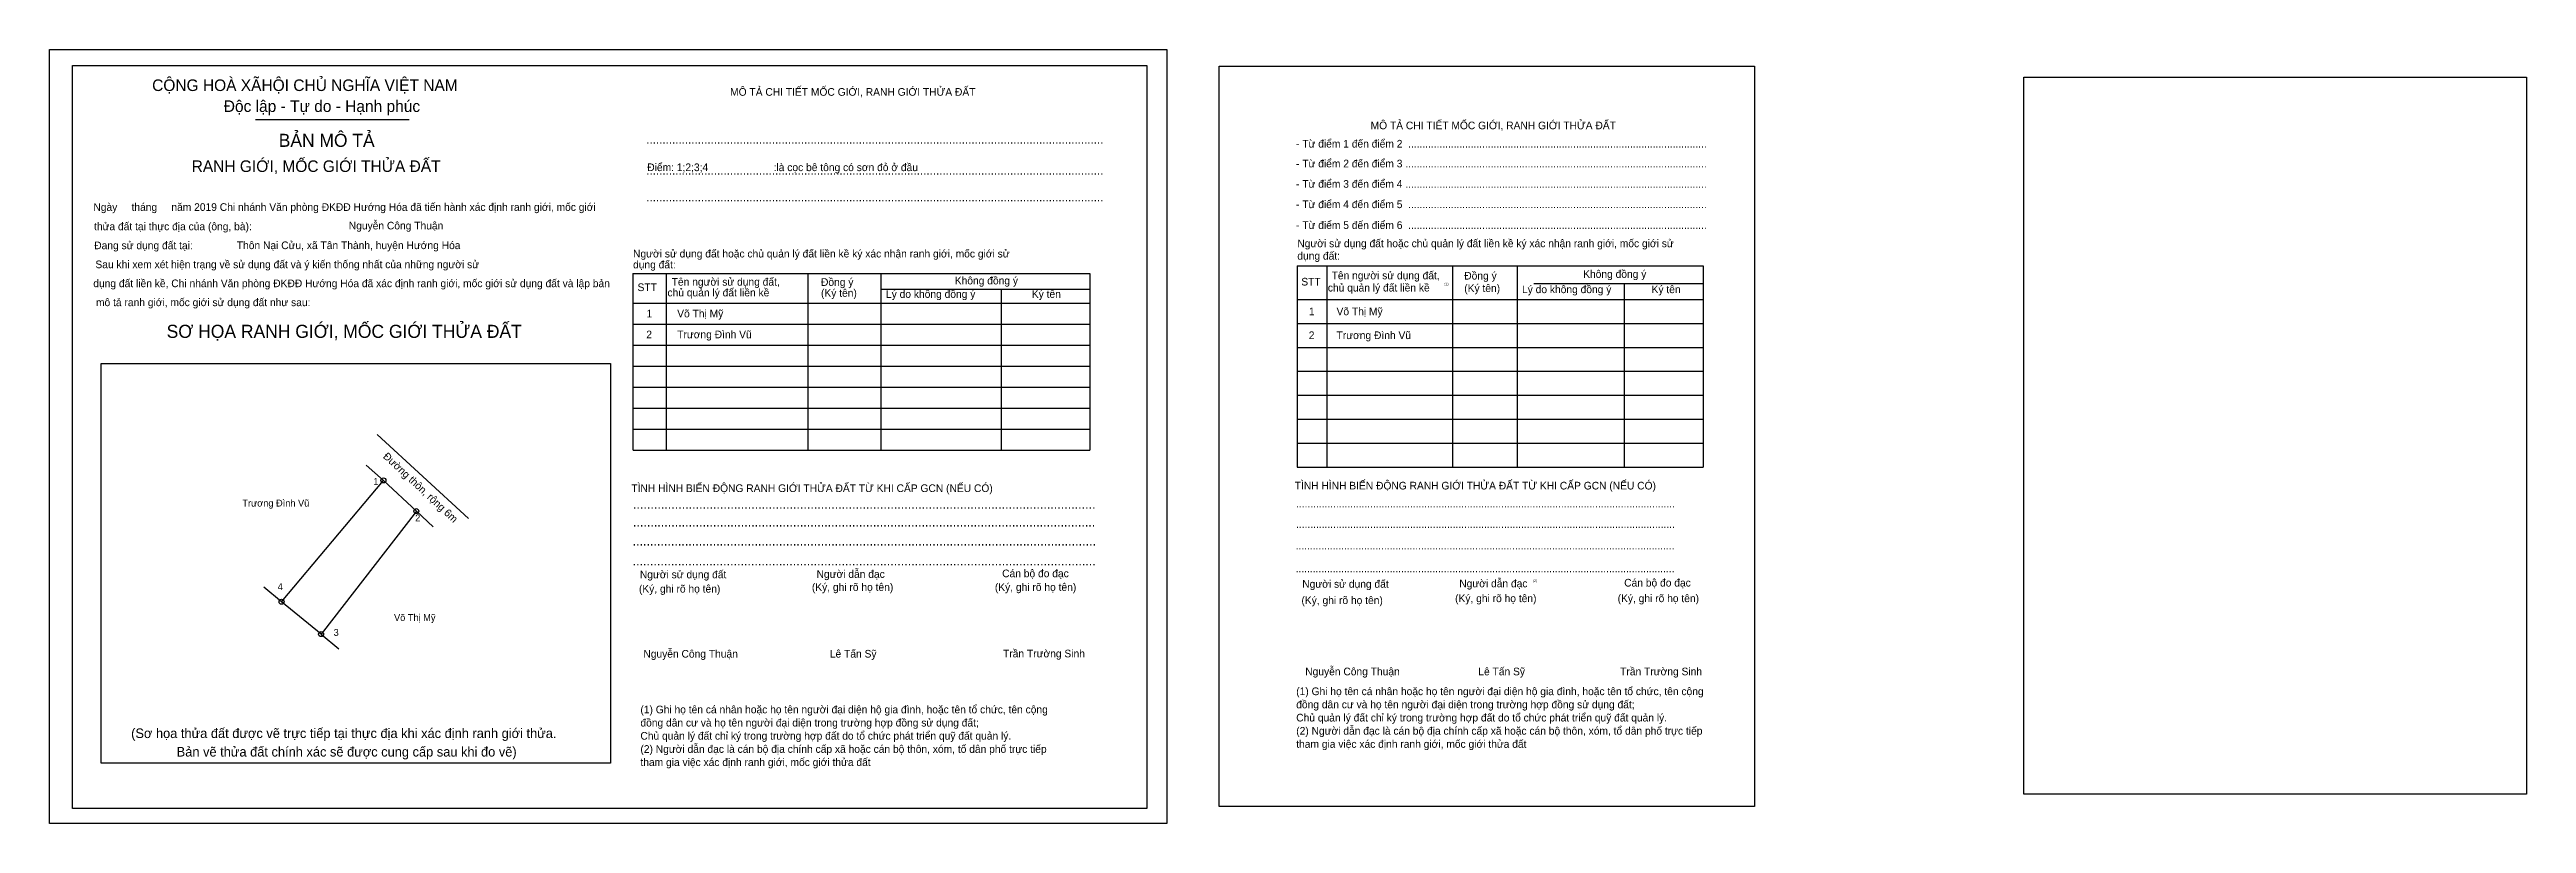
# Model space of a CAD drawing. Extents: x 129 to 540978, y 21 to 1835419.
# Drawn here: x 540485.6 to 540977.6, y 1835265 to 1835418.8 of the extents above.
import ezdxf

# ---------------------------------------------------------------- set-up
doc = ezdxf.new("R2010")
doc.units = 0
for name, color, linetype in [('bmtKhungInTrang1', 7, 'Continuous'), ('bmtKhungInTrang2', 7, 'Continuous'), ('bmtNoiDung', 7, 'Continuous'), ('bmtTemplate', 7, 'Continuous'), ('CanhThua', 7, 'Continuous'), ('Level 1', 7, 'Continuous'), ('Level 23', 7, 'Continuous'), ('MocDinhThua', 7, 'Continuous'), ('RauThua', 7, 'Continuous'), ('SoHieuDinhThua', 7, 'Continuous'), ('TenChuLanCan', 7, 'Continuous')]:
    doc.layers.add(name, color=color, linetype=linetype)

msp = doc.modelspace()

# ---------------------------------------------------------------- linework, layer by layer
at = {"layer": 'bmtKhungInTrang1'}
for points in [[(540485.57, 1835418.76), (540707.49, 1835418.76), (540707.49, 1835265.04), (540485.57, 1835265.04)], [(540490.16, 1835415.61), (540703.55, 1835415.61), (540703.55, 1835268.04), (540490.16, 1835268.04)]]:
    msp.add_lwpolyline(points, close=True, dxfattribs=at)
at = {"layer": 'bmtKhungInTrang2'}
msp.add_lwpolyline([(540717.93, 1835415.45), (540824.24, 1835415.45), (540824.24, 1835268.41), (540717.93, 1835268.41)], close=True, dxfattribs=at)
at = {"layer": 'bmtTemplate'}
for p, q in [((540526.51, 1835404.85), (540556.99, 1835404.85)), ((540739.26, 1835375.79), (540739.26, 1835335.82)), ((540764.27, 1835375.79), (540764.27, 1835335.82)), ((540777.13, 1835375.84), (540777.13, 1835335.82)), ((540814.07, 1835375.79), (540814.07, 1835335.82)), ((540608.04, 1835374.26), (540608.04, 1835339.17)), ((540636.19, 1835374.26), (540636.19, 1835339.17)), ((540650.68, 1835374.3), (540650.68, 1835339.17)), ((540650.68, 1835371.17), (540692.24, 1835371.17)), ((540692.24, 1835374.26), (540692.24, 1835339.17)), ((540780.4, 1835372.27), (540814.07, 1835372.27)), ((540601.48, 1835368.41), (540692.24, 1835368.41)), ((540733.43, 1835369.13), (540814.07, 1835369.13)), ((540601.48, 1835364.24), (540692.24, 1835364.24)), ((540733.43, 1835364.37), (540814.07, 1835364.37)), ((540601.48, 1835360.06), (540692.24, 1835360.06)), ((540601.48, 1835355.88), (540692.24, 1835355.88)), ((540733.43, 1835359.61), (540814.07, 1835359.61)), ((540601.48, 1835351.7), (540692.24, 1835351.7)), ((540733.43, 1835354.85), (540814.07, 1835354.85)), ((540601.48, 1835347.53), (540692.24, 1835347.53)), ((540733.43, 1835350.09), (540814.07, 1835350.09)), ((540601.48, 1835343.35), (540692.24, 1835343.35)), ((540733.43, 1835345.33), (540814.07, 1835345.33)), ((540733.43, 1835340.58), (540814.07, 1835340.58)), ((540601.48, 1835339.17), (540692.24, 1835339.17)), ((540733.43, 1835335.82), (540814.07, 1835335.82))]:
    msp.add_line(p, q, dxfattribs=at)
for points in [[(540490.16, 1835415.61), (540703.55, 1835415.61), (540703.55, 1835268.04), (540490.16, 1835268.04)], [(540877.76, 1835413.25), (540977.58, 1835413.25), (540977.58, 1835270.89), (540877.76, 1835270.89)], [(540495.81, 1835277.05), (540495.81, 1835356.41), (540596.98, 1835356.41), (540596.98, 1835277.05)]]:
    msp.add_lwpolyline(points, close=True, dxfattribs=at)
for points in [[(540733.38, 1835375.79), (540814.07, 1835375.79)], [(540733.38, 1835375.79), (540733.38, 1835335.82)], [(540601.42, 1835374.26), (540692.24, 1835374.26)], [(540601.42, 1835374.26), (540601.42, 1835339.17)], [(540674.58, 1835371.13), (540674.58, 1835339.17)], [(540798.37, 1835372.22), (540798.37, 1835335.82)]]:
    msp.add_lwpolyline(points, dxfattribs=at)
at = {"layer": 'CanhThua'}
for p, q in [((540531.65, 1835309.09), (540551.88, 1835333.18)), ((540551.88, 1835333.18), (540558.43, 1835327.08)), ((540558.43, 1835327.08), (540539.51, 1835302.65)), ((540539.51, 1835302.65), (540531.65, 1835309.09))]:
    msp.add_line(p, q, dxfattribs=at)
at = {"layer": 'Level 23'}
msp.add_line((540550.64, 1835342.31), (540568.82, 1835325.63), dxfattribs=at)
at = {"layer": 'MocDinhThua'}
for centre in [(540551.88, 1835333.18), (540558.43, 1835327.08), (540531.65, 1835309.09), (540539.51, 1835302.65)]:
    msp.add_circle(centre, 0.5, dxfattribs=at)
at = {"layer": 'RauThua'}
for p, q in [((540551.88, 1835333.18), (540548.47, 1835336.21)), ((540558.43, 1835327.08), (540561.78, 1835323.98)), ((540531.65, 1835309.09), (540528.13, 1835311.98)), ((540539.51, 1835302.65), (540543.03, 1835299.75))]:
    msp.add_line(p, q, dxfattribs=at)

# ---------------------------------------------------------------- texts
at = {"layer": 'bmtNoiDung'}
for s, height, p in [('Nguyễn Công Thuận', 1.5212, (540545.01, 1835383.03)), ('Thôn Nại Cửu, xã Tân Thành, huyện Hướng Hóa', 1.5212, (540522.77, 1835379.12)), ('1', 1.52, (540604.16, 1835365.56)), ('Võ Thị Mỹ ', 1.521, (540610.25, 1835365.56)), ('1', 1.52, (540735.74, 1835365.99)), ('Võ Thị Mỹ ', 1.521, (540741.22, 1835365.99)), ('2', 1.52, (540604.11, 1835361.41)), ('Trương Đình Vũ ', 1.5212, (540610.25, 1835361.41)), ('2', 1.52, (540735.7, 1835361.25)), ('Trương Đình Vũ ', 1.5212, (540741.22, 1835361.25)), ('Nguyễn Công Thuận', 1.5212, (540603.53, 1835297.98)), ('Lê Tấn Sỹ', 1.521, (540640.57, 1835297.99)), ('Trần Trường Sinh', 1.5212, (540674.97, 1835298.03)), ('Nguyễn Công Thuận', 1.5212, (540735, 1835294.47)), ('Lê Tấn Sỹ', 1.521, (540769.38, 1835294.47)), ('Trần Trường Sinh', 1.5212, (540797.56, 1835294.47))]:
    msp.add_text(s, height=height, dxfattribs=at).set_placement(p)
at = {"layer": 'bmtTemplate'}
for s, height, p in [('CỘNG HOÀ XÃHỘI CHỦ NGHĨA VIỆT NAM', 2.301, (540505.95, 1835410.52)), ('MÔ TẢ CHI TIẾT MỐC GIỚI, RANH GIỚI THỬA ĐẤT', 1.5212, (540620.76, 1835409.58)), ('Độc lập - Tự do - Hạnh phúc', 2.301, (540520.18, 1835406.36)), ('MÔ TẢ CHI TIẾT MỐC GIỚI, RANH GIỚI THỬA ĐẤT', 1.5206, (540747.99, 1835402.92)), ('BẢN MÔ TẢ', 2.589, (540531.1, 1835399.43)), ('..............................................................................................................................................', 1.72135, (540604.1, 1835400.03)), ('- Từ điểm 1 đến điểm 2  .........................................................................................................', 1.52058, (540733.17, 1835399.29)), ('RANH GIỚI, MỐC GIỚI THỬA ĐẤT', 2.301, (540513.8, 1835394.44)), ('Điểm: 1;2;3;4                       :là cọc bê tông có sơn đỏ ở đầu', 1.5212, (540604.3, 1835394.61)), ('- Từ điểm 2 đến điểm 3 ..........................................................................................................', 1.52058, (540733.17, 1835395.35)), ('..............................................................................................................................................', 1.72135, (540604.1, 1835393.9)), ('- Từ điểm 3 đến điểm 4 ..........................................................................................................', 1.52058, (540733.17, 1835391.31)), ('Ngày     tháng     năm 2019 Chi nhánh Văn phòng ĐKĐĐ Hướng Hóa đã tiến hành xác định ranh giới, mốc giới ', 1.52116, (540494.28, 1835386.71)), ('..............................................................................................................................................', 1.72135, (540604.1, 1835388.59)), ('- Từ điểm 4 đến điểm 5  .........................................................................................................', 1.52058, (540733.17, 1835387.26)), ('- Từ điểm 5 đến điểm 6  .........................................................................................................', 1.52058, (540733.17, 1835383.12)), ('thửa đất tại thực địa của (ông, bà):', 1.5212, (540494.41, 1835382.87)), ('Đang sử dụng đất tại:', 1.5212, (540494.45, 1835379.1)), ('Người sử dụng đất hoặc chủ quản lý đất liền kề ký xác nhận ranh giới, mốc giới sử', 1.5206, (540733.43, 1835379.5)), ('Sau khi xem xét hiện trạng về sử dụng đất và ý kiến thống nhất của những người sử ', 1.5212, (540494.68, 1835375.33)), ('dụng đất:', 1.521, (540601.48, 1835375.29)), ('Người sử dụng đất hoặc chủ quản lý đất liền kề ký xác nhận ranh giới, mốc giới sử', 1.5212, (540601.48, 1835377.46)), ('dụng đất:', 1.521, (540733.43, 1835377.03)), ('Không đồng ý', 1.5206, (540790.21, 1835373.41)), ('dụng đất liền kề, Chi nhánh Văn phòng ĐKĐĐ Hướng Hóa đã xác định ranh giới, mốc giới sử dụng đất và lập bản', 1.52116, (540494.26, 1835371.56)), ('STT', 1.521, (540602.37, 1835370.78)), ('chủ quản lý đất liền kề', 1.5212, (540608.31, 1835369.73)), ('Tên người sử dụng đất,', 1.5212, (540609.15, 1835371.86)), ('Đồng ý', 1.521, (540638.81, 1835371.82)), ('(Ký tên)', 1.521, (540638.81, 1835369.65)), ('Lý do không đồng ý', 1.5212, (540651.72, 1835369.44)), ('Không đồng ý', 1.5212, (540665.39, 1835372.11)), ('Ký tên', 1.521, (540680.69, 1835369.44)), ('STT', 1.521, (540734.22, 1835371.89)), ('chủ quản lý đất liền kề', 1.5206, (540739.49, 1835370.7)), ('Tên người sử dụng đất,', 1.5206, (540740.24, 1835373.13)), ('(1)', 0.507, (540762.62, 1835371.94)), ('Đồng ý', 1.521, (540766.59, 1835373.08)), ('(Ký tên)', 1.521, (540766.59, 1835370.6)), ('Lý do không đồng ý', 1.5206, (540778.06, 1835370.37)), ('Ký tên', 1.521, (540803.8, 1835370.37)), ('mô tả ranh giới, mốc giới sử dụng đất như sau:', 1.5212, (540494.8, 1835367.79)), ('SƠ HỌA RANH GIỚI, MỐC GIỚI THỬA ĐẤT', 2.5966, (540508.83, 1835361.49)), ('TÌNH HÌNH BIẾN ĐỘNG RANH GIỚI THỬA ĐẤT TỪ KHI CẤP GCN (NẾU CÓ)', 1.5212, (540601.14, 1835330.87)), ('TÌNH HÌNH BIẾN ĐỘNG RANH GIỚI THỬA ĐẤT TỪ KHI CẤP GCN (NẾU CÓ)', 1.5206, (540732.91, 1835331.38)), ('.....................................................................................................................................', 1.85935, (540601.47, 1835327.56)), ('.....................................................................................................................................', 1.52286, (540733.17, 1835327.8)), ('.....................................................................................................................................', 1.85838, (540601.47, 1835324.01)), ('.....................................................................................................................................', 1.52286, (540733.17, 1835323.75)), ('.....................................................................................................................................', 1.86307, (540601.38, 1835320.25)), ('.....................................................................................................................................', 1.86211, (540601.38, 1835316.28)), ('.....................................................................................................................................', 1.52286, (540733.09, 1835319.47)), ('(Ký, ghi rõ họ tên)', 1.5212, (540602.65, 1835310.9)), ('Người sử dụng đất', 1.5212, (540602.83, 1835313.74)), ('(Ký, ghi rõ họ tên)', 1.5212, (540637, 1835311.23)), ('Người dẫn đạc', 1.5212, (540637.93, 1835313.82)), ('(Ký, ghi rõ họ tên)', 1.5212, (540673.35, 1835311.23)), ('Cán bộ đo đạc', 1.5212, (540674.8, 1835313.95)), ('.....................................................................................................................................', 1.52286, (540733.09, 1835314.95)), ('Người sử dụng đất', 1.5206, (540734.41, 1835311.86)), ('Người dẫn đạc', 1.5206, (540765.6, 1835311.95)), ('(2)', 0.507, (540780.2, 1835313)), ('Cán bộ đo đạc', 1.5206, (540798.36, 1835312.1)), ('(Ký, ghi rõ họ tên)', 1.5206, (540734.25, 1835308.62)), ('(Ký, ghi rõ họ tên)', 1.5206, (540764.77, 1835309)), ('(Ký, ghi rõ họ tên)', 1.5206, (540797.06, 1835309)), ('(1) Ghi họ tên cá nhân hoặc họ tên người đại diện hộ gia đình, hoặc tên tổ chức, tên cộng', 1.5206, (540733.21, 1835290.53)), ('(1) Ghi họ tên cá nhân hoặc họ tên người đại diện hộ gia đình, hoặc tên tổ chức, tên cộng', 1.5206, (540602.94, 1835286.92)), ('đồng dân cư và họ tên người đại diện trong trường hợp đồng sử dụng đất;', 1.5206, (540733.21, 1835287.92)), ('Chủ quản lý đất chỉ ký trong trường hợp đất do tổ chức phát triển quỹ đất quản lý.', 1.5206, (540733.21, 1835285.3)), ('(Sơ họa thửa đất được vẽ trực tiếp tại thực địa khi xác định ranh giới thửa.', 1.9051, (540501.78, 1835282.01)), ('đồng dân cư và họ tên người đại diện trong trường hợp đồng sử dụng đất;', 1.5206, (540602.94, 1835284.3)), ('Chủ quản lý đất chỉ ký trong trường hợp đất do tổ chức phát triển quỹ đất quản lý.', 1.5206, (540602.94, 1835281.69)), ('tham gia việc xác định ranh giới, mốc giới thửa đất', 1.5206, (540733.21, 1835280.07)), ('(2) Người dẫn đạc là cán bộ địa chính cấp xã hoặc cán bộ thôn, xóm, tổ dân phố trực tiếp', 1.5206, (540733.21, 1835282.68)), ('Bản vẽ thửa đất chính xác sẽ được cung cấp sau khi đo vẽ)', 1.9051, (540510.82, 1835278.33)), ('tham gia việc xác định ranh giới, mốc giới thửa đất', 1.5206, (540602.94, 1835276.45)), ('(2) Người dẫn đạc là cán bộ địa chính cấp xã hoặc cán bộ thôn, xóm, tổ dân phố trực tiếp', 1.5206, (540602.94, 1835279.07))]:
    msp.add_text(s, height=height, dxfattribs=at).set_placement(p)
at = {"layer": 'Level 1'}
msp.add_text('Đường thôn, rộng 6m', height=1.5, rotation=317.1529, dxfattribs=at).set_placement((540551.7, 1835337.78))
at = {"layer": 'SoHieuDinhThua'}
for s, p in [('1', (540549.88, 1835332.28)), ('2', (540558.2, 1835325.04)), ('4', (540530.89, 1835311.39)), ('3', (540542, 1835302.3))]:
    msp.add_text(s, height=1.37, dxfattribs=at).set_placement(p)
at = {"layer": 'TenChuLanCan'}
for s, height, p in [('Trương Đình Vũ', 1.3678, (540523.87, 1835327.99)), ('Võ Thị Mỹ', 1.368, (540554, 1835305.25))]:
    msp.add_text(s, height=height, dxfattribs=at).set_placement(p)

doc.saveas('drawing.dxf')
